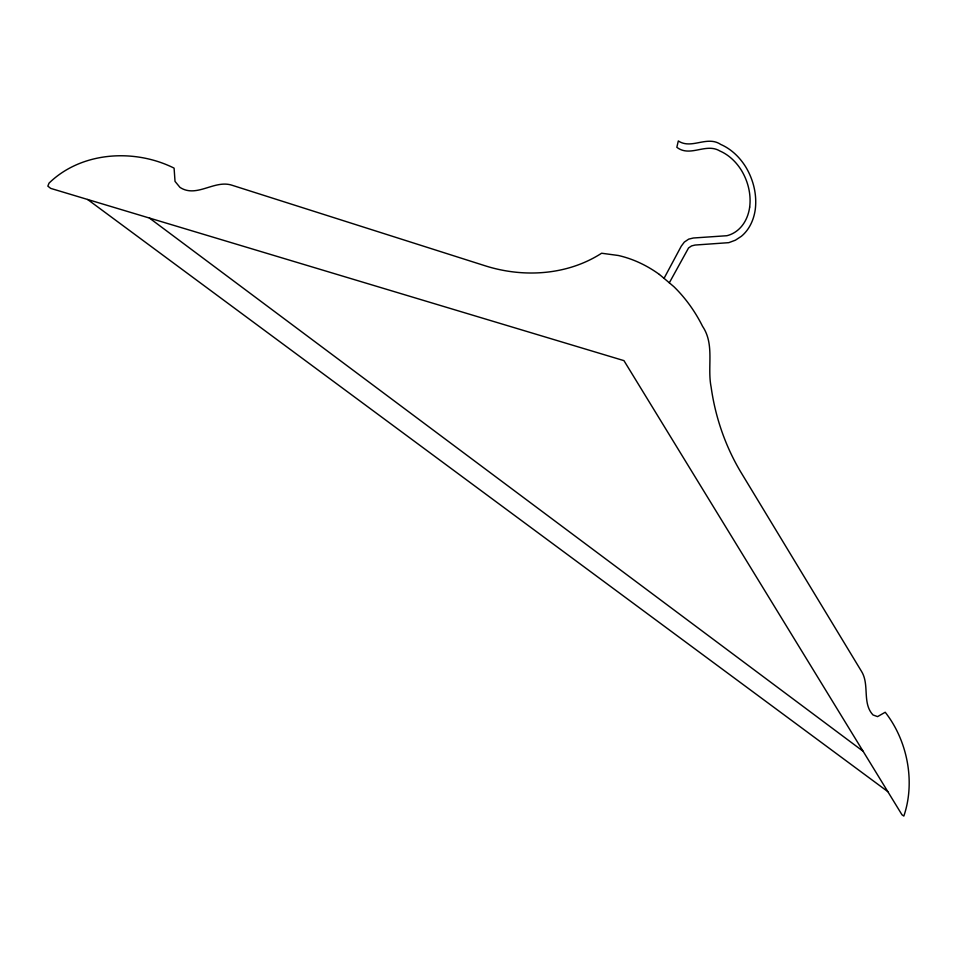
<?xml version="1.0" encoding="UTF-8"?>
<svg xmlns="http://www.w3.org/2000/svg" width="957" height="957" viewBox="0 0 957 957"><rect width="100%" height="100%" fill="white"/><g stroke="black" fill="none" stroke-linecap="round" stroke-linejoin="round"><path stroke-width="1.44" d="M749.678 207.107C751.281 194.367 748.051 181.316 741.448 170.382A47.24 36.868 70.9 0 0 719.867 150.979C705.823 142.509 690.153 157.642 676.838 147.294L678.322 140.942C691.492 149.806 707.044 135.152 720.812 144.483A54.74 42.73 70.9 0 1 745.754 166.961C753.386 179.617 757.107 194.69 755.276 209.427A50.338 39.249 70.9 0 1 741.364 236.295L735.407 240.195L728.767 242.659L695.021 245.052L691.552 245.925L688.55 247.959L669.326 282.805L673.919 286.717A135.236 112.471 77.4 0 1 702.534 326.277C714.891 344.58 707.032 366.734 711.135 387.13C715.286 416.833 725.143 445.639 740.431 471.454L861.551 671.443C869.769 684.781 861.922 703.18 873.035 714.975L877.581 716.614L885.213 712.247C907.439 740.527 915.55 781.833 903.839 816.058L902.02 814.838L623.952 360.633L50.697 188.385L47.85 186.137L49.022 183.146C81.608 151.373 134.758 148.467 174.09 168.133L175.023 181.387L179.964 187.381C196.687 198.362 214.428 179.294 232.204 185.299L485.043 265.759C523.407 277.985 567.298 275.365 601.618 253.234L618.294 255.483A135.248 112.483 77.4 0 1 659.409 274.468M669.326 282.805L664.05 278.343L681.276 246.152L684.327 242.085L688.681 239.142L693.335 238.006L726.853 235.721A43.831 34.177 70.9 0 0 742.022 225.816A43.448 33.878 70.9 0 0 749.678 207.107M87.637 199.487L887.797 791.606M149.412 218.04L863.094 751.245M659.409 274.456L664.05 278.343"/></g></svg>
